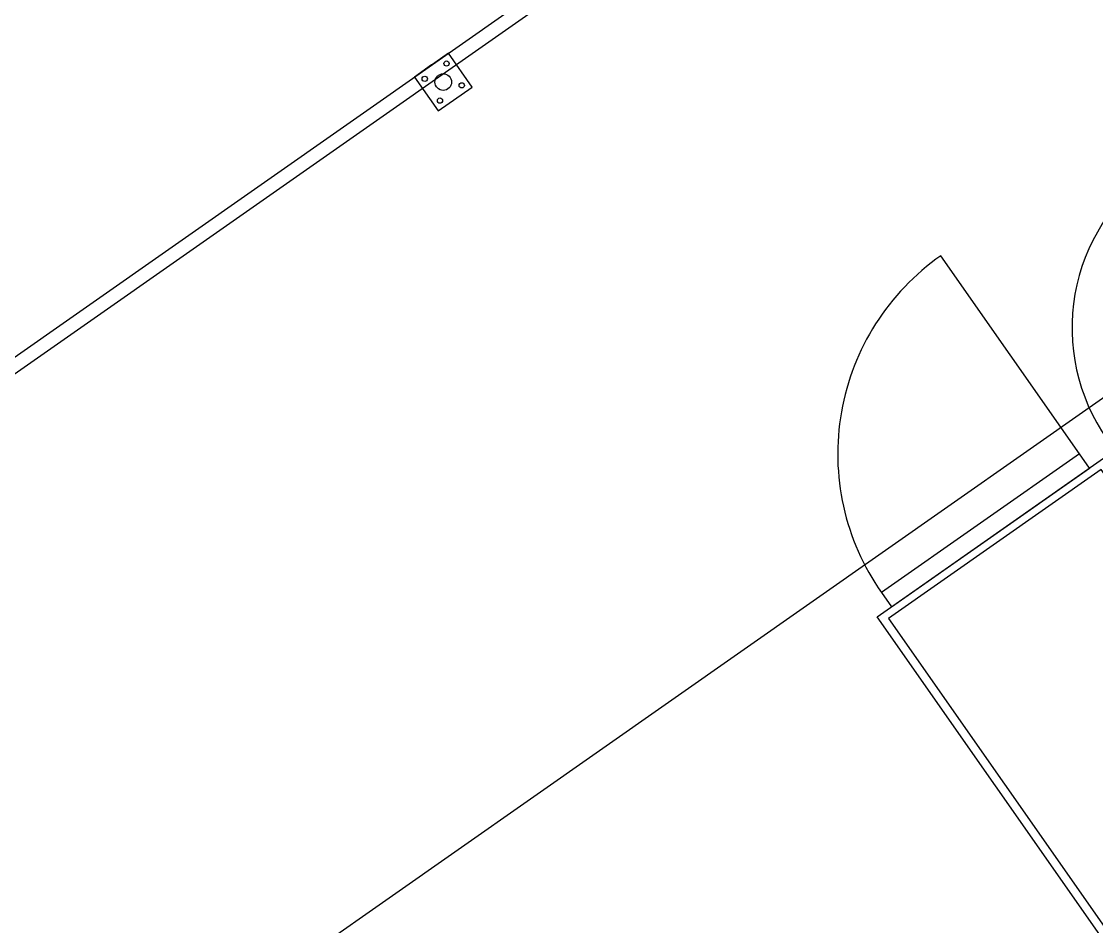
# Model space of a CAD drawing. Header units: millimetres. Extents: x 152904052 to 153933663, y 538271515 to 539240469.
# Drawn here: x 153464371 to 153468261, y 538581114 to 538584388 of the extents above; entities that cross this region are included whole.
import ezdxf

# ---------------------------------------------------------------- set-up
doc = ezdxf.new("R2010")
doc.units = ezdxf.units.MM
doc.layers.add('FENC', color=7, linetype='Continuous')
doc.layers.add('POWR', color=5, linetype='Continuous')

msp = doc.modelspace()

# ---------------------------------------------------------------- linework, layer by layer
at = {"layer": 'FENC', "color": 8}
for p, q in [((153451109.7, 538573906.6), (153469583.3, 538586842)), ((153451199.1, 538573908.2), (153469549.8, 538586757.5)), ((153465854.4, 538584231), (153465792.3, 538584187.5)), ((153465792.3, 538584187.5), (153465878.3, 538584064.6))]:
    msp.add_line(p, q, dxfattribs=at)
msp.add_lwpolyline([(153465878.3, 538584064.6), (153466001.2, 538584150.7), (153465915.2, 538584273.5), (153465792.3, 538584187.5)], close=True, dxfattribs=at)
for centre, radius in [((153465908.6, 538584236.1), 9.49), ((153465829.7, 538584180.9), 9.49), ((153465896.7, 538584169.1), 30), ((153465896.7, 538584169.1), 30), ((153465963.7, 538584157.3), 9.49), ((153465884.9, 538584102.1), 9.49)]:
    msp.add_circle(centre, radius, dxfattribs=at)
at = {"layer": 'POWR', "color": 7}
msp.add_lwpolyline([(153469780.4, 538584074.6), (153471663.2, 538581385.6), (153446937.2, 538564042.2), (153445040.3, 538566751.3), (153469780.4, 538584074.6)], dxfattribs=at)
for points in [[(153468872, 538583279.8), (153468470.5, 538583853.2, 0.414214), (153468298.6, 538582878.3)], [(153468199.3, 538582824), (153467697.4, 538583540.7, 0.414214), (153467482.5, 538582322.1)]]:
    msp.add_lwpolyline(points, format="xyb", dxfattribs=at)
for points in [[(153468286.3, 538582808.6), (153470007, 538580351.2), (153469187.9, 538579777.6), (153467467.2, 538582235.1)], [(153468199.3, 538582824), (153467482.5, 538582322.1), (153467518.4, 538582270.9), (153468235.1, 538582772.8)], [(153469965.2, 538580358.5), (153468278, 538582768), (153467508.1, 538582228.9), (153469195.3, 538579819.4)]]:
    msp.add_lwpolyline(points, close=True, dxfattribs=at)

doc.saveas('drawing.dxf')
